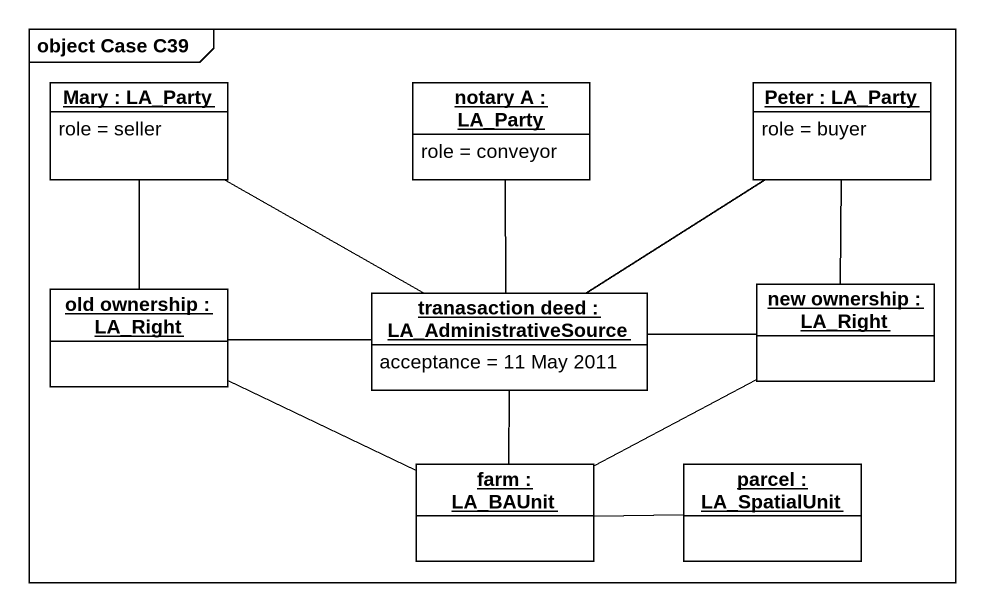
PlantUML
@startuml
mainframe object Case C39
hide circle
hide empty members
object "Mary : LA_Party" as Mary #FFFFFF {
  role = seller
}
object "notary A : LA_Party" as notary_A #FFFFFF {
  role = conveyor
}
object "Peter : LA_Party" as Peter #FFFFFF {
  role = buyer
}
object "old ownership : LA_Right" as old_ownership #FFFFFF
object "tranasaction deed : LA_AdministrativeSource" as tranasaction_deed #FFFFFF {
  acceptance = 11 May 2011
}
object "new ownership : LA_Right" as new_ownership #FFFFFF
object "farm : LA_BAUnit" as farm #FFFFFF
object "parcel : LA_SpatialUnit" as parcel #FFFFFF
Mary -- old_ownership
Peter -- new_ownership
old_ownership -right- farm
tranasaction_deed -left- Mary
tranasaction_deed -up- notary_A
tranasaction_deed -up- Peter
tranasaction_deed -left- old_ownership
tranasaction_deed -right- new_ownership
tranasaction_deed -- farm
new_ownership -left- farm
parcel -left- farm
@enduml
